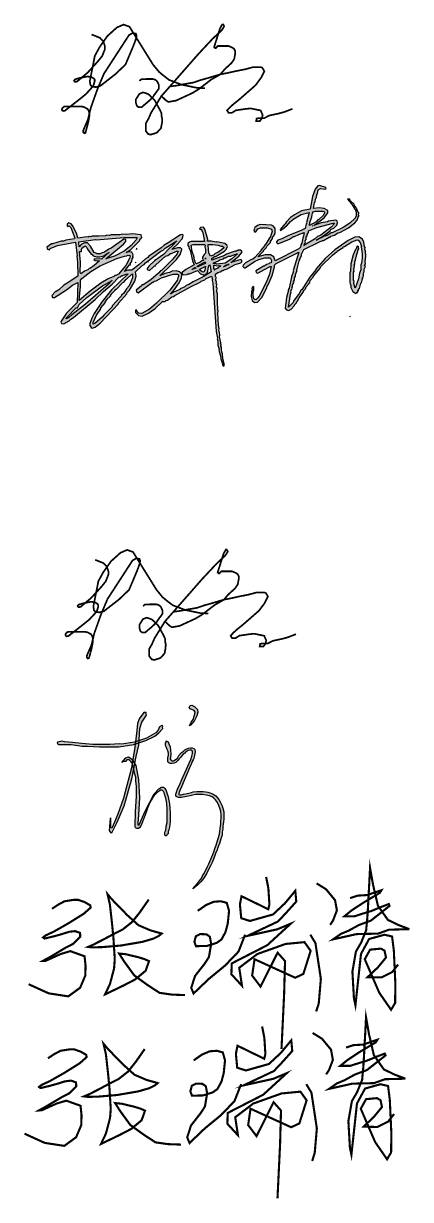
# Model space of a CAD drawing. Extents: x -4747 to 1060961, y -766984 to 396631.
# Drawn here: x 759609 to 760523, y -392240 to -389462 of the extents above; entities that cross this region are included whole.
import ezdxf

# ---------------------------------------------------------------- set-up
doc = ezdxf.new("R2010")
doc.units = 0
doc.header["$LTSCALE"] = 1000
doc.header["$MEASUREMENT"] = 0
doc.linetypes.add('CONTINOUS', pattern=[0])
doc.layers.get('0').update_dxf_attribs({"linetype": 'CONTINUOUS'})

# ---------------------------------------------------------------- blocks, each defined once
blk = doc.blocks.new('罗绎涛')
at = {"linetype": 'CONTINUOUS'}
h = blk.add_hatch(color=0, dxfattribs=at)
h.paths.add_polyline_path([(601, 1412), (568, 1389), (557, 1383), (541, 1369), (533, 1363), (531, 1363), (519, 1351), (522, 1344), (528, 1344), (566, 1368), (585, 1383), (601, 1392), (599, 1329), (566, 1295), (549, 1270), (548, 1267), (550, 1262), (557, 1261), (574, 1271), (579, 1276), (588, 1281), (656, 1338), (682, 1363), (709, 1386), (731, 1408), (735, 1409), (740, 1414), (741, 1413), (753, 1418), (760, 1419), (707, 1368), (678, 1332), (653, 1294), (645, 1279), (639, 1262), (639, 1256), (643, 1250), (647, 1248), (656, 1251), (672, 1264), (729, 1324), (729, 1326), (756, 1356), (757, 1360), (764, 1367), (781, 1396), (785, 1412), (783, 1425), (804, 1445), (810, 1448), (815, 1454), (863, 1490), (870, 1493), (877, 1500), (913, 1523), (900, 1508), (887, 1497), (871, 1480), (843, 1460), (826, 1444), (820, 1436), (820, 1433), (827, 1429), (878, 1474), (885, 1477), (893, 1483), (896, 1483), (912, 1490), (918, 1490), (914, 1482), (899, 1463), (865, 1429), (862, 1428), (856, 1421), (831, 1400), (807, 1384), (803, 1384), (802, 1381), (785, 1367), (787, 1361), (791, 1359), (837, 1393), (840, 1393), (843, 1396), (848, 1397), (865, 1406), (902, 1418), (915, 1418), (919, 1416), (919, 1411), (916, 1406), (914, 1398), (891, 1367), (849, 1326), (827, 1308), (803, 1294), (793, 1295), (785, 1305), (783, 1304), (783, 1297), (792, 1288), (804, 1286), (824, 1295), (845, 1310), (868, 1332), (877, 1332), (880, 1335), (884, 1336), (898, 1346), (903, 1347), (907, 1351), (956, 1378), (987, 1393), (990, 1396), (1002, 1400), (1006, 1404), (1023, 1412), (1026, 1400), (1025, 1398), (1027, 1390), (1037, 1237), (1041, 1216), (1040, 1214), (1042, 1208), (1043, 1194), (1047, 1182), (1046, 1178), (1052, 1157), (1052, 1151), (1057, 1136), (1057, 1131), (1060, 1128), (1062, 1129), (1062, 1135), (1058, 1151), (1057, 1167), (1054, 1176), (1054, 1188), (1052, 1191), (1053, 1196), (1051, 1198), (1052, 1202), (1048, 1220), (1049, 1225), (1048, 1235), (1046, 1239), (1047, 1246), (1045, 1257), (1043, 1295), (1044, 1302), (1042, 1306), (1043, 1310), (1041, 1326), (1041, 1356), (1039, 1362), (1040, 1375), (1038, 1376), (1039, 1386), (1037, 1388), (1038, 1393), (1036, 1399), (1037, 1407), (1035, 1412), (1035, 1418), (1043, 1423), (1050, 1425), (1058, 1430), (1060, 1429), (1062, 1432), (1072, 1435), (1097, 1448), (1115, 1454), (1118, 1457), (1118, 1461), (1115, 1464), (1083, 1455), (1109, 1474), (1118, 1486), (1118, 1490), (1114, 1493), (1107, 1493), (1102, 1490), (1097, 1490), (1070, 1481), (1063, 1477), (1024, 1462), (1024, 1467), (1032, 1473), (1036, 1473), (1037, 1475), (1063, 1490), (1069, 1496), (1073, 1505), (1071, 1509), (1065, 1514), (1039, 1520), (1037, 1519), (1022, 1522), (1010, 1522), (1011, 1527), (1002, 1560), (997, 1566), (988, 1565), (985, 1561), (987, 1559), (991, 1560), (991, 1556), (995, 1549), (1000, 1521), (959, 1521), (953, 1519), (948, 1514), (948, 1508), (952, 1502), (951, 1501), (955, 1493), (963, 1460), (968, 1447), (942, 1433), (930, 1423), (930, 1419), (933, 1416), (946, 1417), (948, 1419), (953, 1419), (978, 1429), (988, 1419), (996, 1416), (1003, 1416), (1010, 1423), (1014, 1445), (1017, 1447), (1022, 1425), (996, 1409), (965, 1394), (951, 1385), (943, 1382), (938, 1378), (924, 1372), (923, 1370), (909, 1363), (904, 1362), (893, 1355), (906, 1370), (921, 1391), (928, 1406), (929, 1416), (927, 1421), (922, 1425), (911, 1428), (899, 1427), (890, 1423), (875, 1420), (860, 1413), (898, 1449), (912, 1464), (924, 1480), (929, 1495), (929, 1497), (925, 1501), (915, 1501), (898, 1495), (919, 1515), (920, 1518), (931, 1530), (933, 1541), (931, 1543), (925, 1542), (886, 1516), (873, 1509), (864, 1501), (824, 1473), (822, 1470), (815, 1466), (794, 1447), (771, 1430), (759, 1430), (747, 1426), (751, 1429), (764, 1447), (767, 1447), (766, 1450), (769, 1456), (772, 1458), (773, 1466), (777, 1471), (775, 1472), (776, 1479), (771, 1487), (759, 1488), (754, 1486), (767, 1494), (796, 1523), (798, 1529), (799, 1528), (803, 1533), (801, 1542), (774, 1545), (754, 1543), (742, 1544), (734, 1542), (706, 1542), (700, 1540), (693, 1541), (688, 1539), (668, 1537), (647, 1537), (642, 1535), (637, 1536), (634, 1534), (630, 1535), (601, 1531), (597, 1547), (585, 1571), (580, 1576), (575, 1578), (573, 1579), (568, 1575), (568, 1570), (570, 1568), (574, 1570), (579, 1565), (592, 1531), (591, 1529), (564, 1525), (556, 1522), (549, 1522), (522, 1513), (518, 1513), (504, 1503), (506, 1497), (512, 1494), (514, 1499), (537, 1508), (594, 1519), (599, 1476), (598, 1474), (600, 1456)])
h.paths.add_polyline_path([(610, 1399), (614, 1404), (642, 1426), (672, 1444), (724, 1467), (748, 1475), (756, 1476), (758, 1478), (761, 1477), (764, 1478), (766, 1476), (764, 1467), (753, 1445), (729, 1418), (721, 1414), (718, 1414), (715, 1411), (697, 1403), (674, 1389), (640, 1364), (606, 1335), (610, 1379)], flags=16)
h.paths.add_polyline_path([(611, 1419), (609, 1423), (610, 1456), (607, 1489), (613, 1489), (613, 1496), (615, 1501), (623, 1506), (626, 1506), (630, 1502), (632, 1497), (643, 1481), (645, 1481), (650, 1476), (660, 1472), (671, 1472), (683, 1476), (700, 1487), (676, 1465), (654, 1466), (652, 1464), (656, 1461), (670, 1460), (653, 1445), (641, 1437), (637, 1436), (633, 1432), (622, 1427)], flags=16)
h.paths.add_polyline_path([(679, 1381), (709, 1398), (710, 1399), (697, 1385), (626, 1323), (582, 1290), (573, 1281), (565, 1277), (565, 1279), (596, 1312), (600, 1312), (606, 1322), (630, 1344)], flags=16)
h.paths.add_polyline_path([(653, 1486), (659, 1484), (660, 1482), (673, 1482), (675, 1484), (685, 1487), (699, 1497), (706, 1500), (746, 1528), (753, 1527), (753, 1521), (745, 1512), (690, 1466), (717, 1475), (747, 1490), (769, 1508), (785, 1526), (788, 1532), (787, 1533), (747, 1533), (659, 1526), (657, 1527), (604, 1520), (604, 1516), (606, 1504), (612, 1511), (622, 1517), (632, 1516), (641, 1506)], flags=17)
h.paths.add_polyline_path([(691, 1337), (695, 1340), (695, 1342), (700, 1344), (702, 1349), (705, 1351), (704, 1353), (707, 1354), (707, 1356), (719, 1367), (721, 1371), (723, 1371), (741, 1389), (742, 1392), (746, 1393), (752, 1399), (753, 1402), (755, 1402), (772, 1418), (774, 1419), (774, 1406), (763, 1381), (755, 1372), (746, 1358), (739, 1352), (738, 1349), (710, 1318), (709, 1315), (683, 1289), (678, 1282), (655, 1262), (650, 1260), (650, 1266), (660, 1289), (674, 1309), (674, 1312), (687, 1328), (687, 1330), (692, 1336)], flags=16)
h.paths.add_polyline_path([(961, 1433), (970, 1439), (972, 1439), (973, 1437)], flags=16)
h.paths.add_polyline_path([(961, 1492), (960, 1505), (958, 1509), (966, 1511), (988, 1511), (1001, 1511), (1003, 1509), (1002, 1504), (1004, 1495), (1004, 1484), (999, 1480), (994, 1471), (994, 1467), (997, 1461), (992, 1460), (987, 1456), (975, 1450), (972, 1454), (968, 1466), (968, 1471)], flags=16)
h.paths.add_polyline_path([(977, 1443), (1001, 1456), (1003, 1456), (1005, 1454), (1003, 1451), (980, 1441), (978, 1441)], flags=16)
h.paths.add_polyline_path([(985, 1432), (986, 1434), (1004.1, 1442.5), (1002, 1431), (998, 1424), (993, 1425)], flags=16)
h.paths.add_polyline_path([(1003, 1467), (1004, 1469), (1004, 1465)], flags=16)
h.paths.add_polyline_path([(1014, 1484), (1012, 1509), (1012, 1511), (1014, 1511), (1027, 1511), (1044, 1509), (1052, 1506), (1057, 1506), (1062, 1502), (1054, 1494), (1042, 1486), (1034, 1483), (1029, 1478), (1019, 1474)], flags=16)
h.paths.add_polyline_path([(1028, 1451), (1029, 1454), (1043, 1459), (1049, 1463), (1060, 1466), (1062, 1469), (1067, 1469), (1076, 1474), (1084, 1475), (1095, 1480), (1099, 1480), (1101, 1482), (1104, 1482), (1087, 1466), (1066, 1452), (1039, 1449), (1035, 1451)], flags=16)
h.paths.add_polyline_path([(1030, 1436), (1030, 1446), (1032, 1446), (1039, 1444), (1049, 1445), (1052, 1443), (1050, 1443), (1043, 1437), (1035, 1434), (1033, 1432)], flags=16)
h.paths.add_polyline_path([(1060, 1441), (1069, 1447), (1073, 1448), (1075, 1448), (1069, 1444)], flags=16)
h.paths.add_polyline_path([(1211, 1453), (1205, 1452), (1203, 1450), (1196, 1448), (1195, 1446), (1192, 1446), (1189, 1443), (1186, 1443), (1167, 1432), (1162, 1428), (1163, 1423), (1169, 1421), (1187, 1432), (1207, 1442), (1211, 1442), (1205, 1418), (1197, 1397), (1175, 1352), (1169, 1343), (1162, 1337), (1156, 1340), (1154, 1351), (1154, 1361), (1156, 1368), (1156, 1378), (1154, 1379), (1150, 1374), (1151, 1368), (1149, 1363), (1148, 1348), (1151, 1335), (1158, 1329), (1167, 1330), (1181, 1344), (1197, 1375), (1198, 1380), (1201, 1384), (1214, 1414), (1221, 1441), (1221, 1446), (1226, 1451), (1298, 1487), (1280, 1429), (1281, 1427), (1275, 1409), (1267, 1374), (1264, 1369), (1265, 1367), (1259, 1344), (1255, 1311), (1259, 1306), (1264, 1303), (1273, 1307), (1284, 1319), (1284, 1321), (1290, 1328), (1290, 1330), (1293, 1332), (1299, 1343), (1314, 1364), (1313, 1365), (1319, 1372), (1321, 1378), (1329, 1387), (1328, 1388), (1332, 1392), (1334, 1398), (1343, 1408), (1344, 1412), (1364, 1436), (1368, 1443), (1404, 1478), (1415, 1487), (1417, 1487), (1419, 1490), (1438, 1502), (1438, 1504), (1442, 1505), (1465, 1520), (1482, 1526), (1485, 1525), (1491, 1518), (1495, 1505), (1494, 1504), (1497, 1482), (1497, 1469), (1495, 1452), (1493, 1447), (1493, 1431), (1489, 1421), (1486, 1403), (1475, 1374), (1471, 1388), (1472, 1396), (1470, 1398), (1470, 1424), (1472, 1427), (1471, 1433), (1473, 1444), (1472, 1446), (1474, 1449), (1474, 1459), (1476, 1461), (1477, 1470), (1480, 1475), (1480, 1479), (1482, 1480), (1481, 1483), (1483, 1485), (1484, 1492), (1487, 1498), (1486, 1504), (1483, 1507), (1479, 1503), (1479, 1499), (1476, 1496), (1469, 1479), (1462, 1450), (1461, 1427), (1459, 1422), (1459, 1391), (1461, 1388), (1460, 1387), (1462, 1382), (1462, 1376), (1468, 1363), (1477, 1357), (1479, 1359), (1481, 1358), (1485, 1364), (1484, 1366), (1489, 1373), (1493, 1389), (1495, 1391), (1497, 1399), (1496, 1400), (1498, 1401), (1498, 1407), (1499, 1405), (1501, 1409), (1500, 1411), (1502, 1413), (1502, 1421), (1504, 1425), (1504, 1434), (1508, 1442), (1505, 1444), (1508, 1451), (1507, 1457), (1509, 1474), (1508, 1490), (1506, 1495), (1507, 1502), (1505, 1505), (1503, 1519), (1498, 1528), (1487, 1535), (1474, 1534), (1453, 1524), (1411, 1494), (1381, 1467), (1351, 1434), (1351, 1432), (1332, 1408), (1307, 1369), (1305, 1368), (1299, 1357), (1281, 1333), (1280, 1329), (1265, 1314), (1271, 1355), (1274, 1362), (1273, 1364), (1277, 1374), (1276, 1376), (1278, 1378), (1278, 1384), (1282, 1391), (1281, 1394), (1284, 1399), (1284, 1406), (1287, 1412), (1287, 1417), (1291, 1427), (1291, 1432), (1293, 1435), (1299, 1460), (1301, 1462), (1300, 1463), (1306, 1477), (1306, 1481), (1314, 1496), (1361, 1519), (1372, 1524), (1375, 1524), (1393, 1534), (1396, 1534), (1399, 1537), (1410, 1541), (1421, 1548), (1427, 1549), (1454, 1564), (1474, 1579), (1482, 1588), (1486, 1600), (1488, 1602), (1486, 1604), (1487, 1611), (1484, 1615), (1480, 1626), (1473, 1634), (1472, 1638), (1461, 1649), (1459, 1653), (1456, 1655), (1451, 1654), (1464, 1639), (1472, 1627), (1472, 1624), (1475, 1622), (1478, 1613), (1478, 1602), (1475, 1594), (1458, 1578), (1437, 1565), (1403, 1548), (1400, 1548), (1387, 1540), (1384, 1540), (1380, 1537), (1375, 1536), (1369, 1532), (1366, 1532), (1352, 1525), (1375, 1539), (1396, 1554), (1399, 1558), (1408, 1563), (1417, 1572), (1420, 1579), (1419, 1586), (1414, 1588), (1391, 1585), (1388, 1583), (1368, 1579), (1345, 1571), (1378, 1595), (1389, 1611), (1389, 1618), (1378, 1625), (1362, 1627), (1344, 1625), (1347, 1643), (1349, 1646), (1350, 1654), (1353, 1660), (1354, 1668), (1357, 1673), (1359, 1683), (1366, 1688), (1380, 1686), (1384, 1687), (1383, 1691), (1366, 1696), (1364, 1697), (1358, 1696), (1349, 1686), (1341, 1662), (1333, 1623), (1306, 1617), (1284, 1605), (1272, 1596), (1258, 1582), (1255, 1576), (1250, 1572), (1239, 1558), (1240, 1555), (1256, 1567), (1256, 1569), (1259, 1569), (1272, 1584), (1282, 1592), (1305, 1606), (1330, 1612), (1322, 1580), (1323, 1578), (1321, 1576), (1318, 1562), (1305, 1555), (1265, 1540), (1244, 1529), (1232, 1525), (1227, 1520), (1227, 1518), (1231, 1514), (1235, 1514), (1268, 1528), (1281, 1536), (1284, 1536), (1298, 1543), (1315, 1549), (1313, 1538), (1311, 1536), (1307, 1515), (1304, 1510), (1303, 1503), (1298, 1498), (1223, 1460), (1219, 1472), (1208, 1479), (1192, 1479), (1169, 1472), (1186, 1490), (1186, 1492), (1195, 1501), (1198, 1507), (1208, 1518), (1208, 1521), (1215, 1530), (1215, 1533), (1221, 1542), (1223, 1548), (1223, 1562), (1218, 1569), (1212, 1572), (1176, 1574), (1167, 1571), (1159, 1565), (1157, 1561), (1158, 1557), (1156, 1555), (1158, 1551), (1162, 1551), (1169, 1561), (1177, 1564), (1198, 1564), (1212, 1560), (1214, 1552), (1207, 1533), (1205, 1532), (1194, 1512), (1191, 1510), (1191, 1508), (1178, 1493), (1178, 1491), (1159, 1470), (1153, 1465), (1147, 1463), (1130, 1453), (1122, 1446), (1121, 1442), (1125, 1438), (1129, 1438), (1158, 1458), (1172, 1464), (1191, 1469), (1207, 1469), (1212, 1461)])
h.paths.add_polyline_path([(1314, 1508), (1316, 1509.2), (1316, 1513), (1319, 1520), (1318, 1523), (1321, 1527), (1321, 1534), (1325, 1541), (1324, 1543), (1326, 1546), (1328, 1549), (1328, 1554), (1355, 1565), (1406, 1578), (1409, 1578), (1409, 1576), (1400, 1566), (1367, 1541), (1357, 1536), (1347, 1528), (1316, 1509.2), (1316, 1509)], flags=16)
h.paths.add_polyline_path([(1331, 1571), (1352, 1583), (1358, 1589), (1360, 1589), (1375, 1604), (1379, 1611), (1379, 1614), (1373, 1616), (1361, 1616), (1349, 1616), (1341, 1613), (1343, 1612), (1341, 1611), (1339, 1598), (1332, 1580)], flags=17)
at = {"linetype": 'CONTINUOUS', "elevation": 15943667}
for points in [[(1366, 1696), (1364, 1697), (1358, 1696), (1349, 1686), (1341, 1662), (1333, 1623), (1306, 1617), (1284, 1605), (1272, 1596), (1258, 1582), (1255, 1576), (1250, 1572), (1239, 1558), (1240, 1555), (1256, 1567), (1256, 1569), (1259, 1569), (1272, 1584), (1282, 1592), (1305, 1606), (1330, 1612), (1322, 1580), (1323, 1578), (1321, 1576), (1318, 1562), (1305, 1555), (1265, 1540), (1244, 1529), (1232, 1525), (1227, 1520), (1227, 1518), (1231, 1514), (1235, 1514), (1268, 1528), (1281, 1536), (1284, 1536), (1298, 1543), (1315, 1549), (1313, 1538), (1311, 1536), (1307, 1515), (1304, 1510), (1303, 1503), (1298, 1498), (1223, 1460), (1219, 1472), (1208, 1479), (1192, 1479), (1169, 1472), (1186, 1490), (1186, 1492), (1195, 1501), (1198, 1507), (1208, 1518), (1208, 1521), (1215, 1530), (1215, 1533), (1221, 1542), (1223, 1548), (1223, 1562), (1218, 1569), (1212, 1572), (1176, 1574), (1167, 1571), (1159, 1565), (1157, 1561), (1158, 1557), (1156, 1555), (1158, 1551), (1162, 1551), (1169, 1561), (1177, 1564), (1198, 1564), (1212, 1560), (1214, 1552), (1207, 1533), (1205, 1532), (1194, 1512), (1191, 1510), (1191, 1508), (1178, 1493), (1178, 1491), (1159, 1470), (1153, 1465), (1147, 1463), (1130, 1453), (1122, 1446), (1121, 1442), (1125, 1438), (1129, 1438), (1158, 1458), (1172, 1464), (1191, 1469), (1207, 1469), (1212, 1461), (1211, 1453), (1205, 1452), (1203, 1450), (1196, 1448), (1195, 1446), (1192, 1446), (1189, 1443), (1186, 1443), (1167, 1432), (1162, 1428), (1163, 1423), (1169, 1421), (1187, 1432), (1207, 1442), (1211, 1442), (1205, 1418), (1197, 1397), (1175, 1352), (1169, 1343), (1162, 1337), (1156, 1340), (1154, 1351), (1154, 1361), (1156, 1368), (1156, 1378), (1154, 1379), (1150, 1374), (1151, 1368), (1149, 1363), (1148, 1348), (1151, 1335), (1158, 1329), (1167, 1330), (1181, 1344), (1197, 1375), (1198, 1380), (1201, 1384), (1214, 1414), (1221, 1441), (1221, 1446), (1226, 1451), (1298, 1487), (1280, 1429), (1281, 1427), (1275, 1409), (1267, 1374), (1264, 1369), (1265, 1367), (1259, 1344), (1255, 1311), (1259, 1306), (1264, 1303), (1273, 1307), (1284, 1319), (1284, 1321), (1290, 1328), (1290, 1330), (1293, 1332), (1299, 1343), (1314, 1364), (1313, 1365), (1319, 1372), (1321, 1378), (1329, 1387), (1328, 1388), (1332, 1392), (1334, 1398), (1343, 1408), (1344, 1412), (1364, 1436), (1368, 1443), (1404, 1478), (1415, 1487), (1417, 1487), (1419, 1490), (1438, 1502), (1438, 1504), (1442, 1505), (1465, 1520), (1482, 1526), (1485, 1525), (1491, 1518), (1495, 1505), (1494, 1504), (1497, 1482), (1497, 1469), (1495, 1452), (1493, 1447), (1493, 1431), (1489, 1421), (1486, 1403), (1475, 1374), (1471, 1388), (1472, 1396), (1470, 1398), (1470, 1424), (1472, 1427), (1471, 1433), (1473, 1444), (1472, 1446), (1474, 1449), (1474, 1459), (1476, 1461), (1477, 1470), (1480, 1475), (1480, 1479), (1482, 1480), (1481, 1483), (1483, 1485), (1484, 1492), (1487, 1498), (1486, 1504), (1483, 1507), (1479, 1503), (1479, 1499), (1476, 1496), (1469, 1479), (1462, 1450), (1461, 1427), (1459, 1422), (1459, 1391), (1461, 1388), (1460, 1387), (1462, 1382), (1462, 1376), (1468, 1363), (1477, 1357), (1479, 1359), (1481, 1358), (1485, 1364), (1484, 1366), (1489, 1373), (1493, 1389), (1495, 1391), (1497, 1399), (1496, 1400), (1498, 1401), (1498, 1407), (1499, 1405), (1501, 1409), (1500, 1411), (1502, 1413), (1502, 1421), (1504, 1425), (1504, 1434), (1508, 1442), (1505, 1444), (1508, 1451), (1507, 1457), (1509, 1474), (1508, 1490), (1506, 1495), (1507, 1502), (1505, 1505), (1503, 1519), (1498, 1528), (1487, 1535), (1474, 1534), (1453, 1524), (1411, 1494), (1381, 1467), (1351, 1434), (1351, 1432), (1332, 1408), (1307, 1369), (1305, 1368), (1299, 1357), (1281, 1333), (1280, 1329), (1265, 1314), (1271, 1355), (1274, 1362), (1273, 1364), (1277, 1374), (1276, 1376), (1278, 1378), (1278, 1384), (1282, 1391), (1281, 1394), (1284, 1399), (1284, 1406), (1287, 1412), (1287, 1417), (1291, 1427), (1291, 1432), (1293, 1435), (1299, 1460), (1301, 1462), (1300, 1463), (1306, 1477), (1306, 1481), (1314, 1496), (1361, 1519), (1372, 1524), (1375, 1524), (1393, 1534), (1396, 1534), (1399, 1537), (1410, 1541), (1421, 1548), (1427, 1549), (1454, 1564), (1474, 1579), (1482, 1588), (1486, 1600), (1488, 1602), (1486, 1604), (1487, 1611), (1484, 1615), (1480, 1626), (1473, 1634), (1472, 1638), (1461, 1649), (1459, 1653), (1456, 1655), (1451, 1654), (1464, 1639), (1472, 1627), (1472, 1624), (1475, 1622), (1478, 1613), (1478, 1602), (1475, 1594), (1458, 1578), (1437, 1565), (1403, 1548), (1400, 1548), (1387, 1540), (1384, 1540), (1380, 1537), (1375, 1536), (1369, 1532), (1366, 1532), (1352, 1525), (1375, 1539), (1396, 1554), (1399, 1558), (1408, 1563), (1417, 1572), (1420, 1579), (1419, 1586), (1414, 1588), (1391, 1585), (1388, 1583), (1368, 1579), (1345, 1571), (1378, 1595), (1389, 1611), (1389, 1618), (1378, 1625), (1362, 1627), (1344, 1625), (1347, 1643), (1349, 1646), (1350, 1654), (1353, 1660), (1354, 1668), (1357, 1673), (1359, 1683), (1366, 1688), (1380, 1686), (1384, 1687), (1383, 1691), (1366, 1696)], [(1349, 1616), (1361, 1616), (1373, 1616), (1379, 1614), (1379, 1611), (1375, 1604), (1360, 1589), (1358, 1589), (1352, 1583), (1331, 1571), (1332, 1580), (1339, 1598), (1341, 1611), (1343, 1612), (1341, 1613), (1349, 1616)], [(575, 1578), (573, 1579), (568, 1575), (568, 1570), (570, 1568), (574, 1570), (579, 1565), (592, 1531), (591, 1529), (564, 1525), (556, 1522), (549, 1522), (522, 1513), (518, 1513), (504, 1503), (506, 1497), (512, 1494), (514, 1499), (537, 1508), (594, 1519), (599, 1476), (598, 1474), (600, 1456), (601, 1412), (568, 1389), (557, 1383), (541, 1369), (533, 1363), (531, 1363), (519, 1351), (522, 1344), (528, 1344), (566, 1368), (585, 1383), (601, 1392), (599, 1329), (566, 1295), (549, 1270), (548, 1267), (550, 1262), (557, 1261), (574, 1271), (579, 1276), (588, 1281), (656, 1338), (682, 1363), (709, 1386), (731, 1408), (735, 1409), (740, 1414), (741, 1413), (753, 1418), (760, 1419), (707, 1368), (678, 1332), (653, 1294), (645, 1279), (639, 1262), (639, 1256), (643, 1250), (647, 1248), (656, 1251), (672, 1264), (729, 1324), (729, 1326), (756, 1356), (757, 1360), (764, 1367), (781, 1396), (785, 1412), (783, 1425), (804, 1445), (810, 1448), (815, 1454), (863, 1490), (870, 1493), (877, 1500), (913, 1523), (900, 1508), (887, 1497), (871, 1480), (843, 1460), (826, 1444), (820, 1436), (820, 1433), (827, 1429), (878, 1474), (885, 1477), (893, 1483), (896, 1483), (912, 1490), (918, 1490), (914, 1482), (899, 1463), (865, 1429), (862, 1428), (856, 1421), (831, 1400), (807, 1384), (803, 1384), (802, 1381), (785, 1367), (787, 1361), (791, 1359), (837, 1393), (840, 1393), (843, 1396), (848, 1397), (865, 1406), (902, 1418), (915, 1418), (919, 1416), (919, 1411), (916, 1406), (914, 1398), (891, 1367), (849, 1326), (827, 1308), (803, 1294), (793, 1295), (785, 1305), (783, 1304), (783, 1297), (792, 1288), (804, 1286), (824, 1295), (845, 1310), (868, 1332), (877, 1332), (880, 1335), (884, 1336), (898, 1346), (903, 1347), (907, 1351), (956, 1378), (987, 1393), (990, 1396), (1002, 1400), (1006, 1404), (1023, 1412), (1026, 1400), (1025, 1398), (1027, 1390), (1037, 1237), (1041, 1216), (1040, 1214), (1042, 1208), (1043, 1194), (1047, 1182), (1046, 1178), (1052, 1157), (1052, 1151), (1057, 1136), (1057, 1131), (1060, 1128), (1062, 1129), (1062, 1135), (1058, 1151), (1057, 1167), (1054, 1176), (1054, 1188), (1052, 1191), (1053, 1196), (1051, 1198), (1052, 1202), (1048, 1220), (1049, 1225), (1048, 1235), (1046, 1239), (1047, 1246), (1045, 1257), (1043, 1295), (1044, 1302), (1042, 1306), (1043, 1310), (1041, 1326), (1041, 1356), (1039, 1362), (1040, 1375), (1038, 1376), (1039, 1386), (1037, 1388), (1038, 1393), (1036, 1399), (1037, 1407), (1035, 1412), (1035, 1418), (1043, 1423), (1050, 1425), (1058, 1430), (1060, 1429), (1062, 1432), (1072, 1435), (1097, 1448), (1115, 1454), (1118, 1457), (1118, 1461), (1115, 1464), (1083, 1455), (1109, 1474), (1118, 1486), (1118, 1490), (1114, 1493), (1107, 1493), (1102, 1490), (1097, 1490), (1070, 1481), (1063, 1477), (1024, 1462), (1024, 1467), (1032, 1473), (1036, 1473), (1037, 1475), (1063, 1490), (1069, 1496), (1073, 1505), (1071, 1509), (1065, 1514), (1039, 1520), (1037, 1519), (1022, 1522), (1010, 1522), (1011, 1527), (1002, 1560), (997, 1566), (988, 1565), (985, 1561), (987, 1559), (991, 1560), (991, 1556), (995, 1549), (1000, 1521), (959, 1521), (953, 1519), (948, 1514), (948, 1508), (952, 1502), (951, 1501), (955, 1493), (963, 1460), (968, 1447), (942, 1433), (930, 1423), (930, 1419), (933, 1416), (946, 1417), (948, 1419), (953, 1419), (978, 1429), (988, 1419), (996, 1416), (1003, 1416), (1010, 1423), (1014, 1445), (1017, 1447), (1022, 1425), (996, 1409), (965, 1394), (951, 1385), (943, 1382), (938, 1378), (924, 1372), (923, 1370), (909, 1363), (904, 1362), (893, 1355), (906, 1370), (921, 1391), (928, 1406), (929, 1416), (927, 1421), (922, 1425), (911, 1428), (899, 1427), (890, 1423), (875, 1420), (860, 1413), (898, 1449), (912, 1464), (924, 1480), (929, 1495), (929, 1497), (925, 1501), (915, 1501), (898, 1495), (919, 1515), (920, 1518), (931, 1530), (933, 1541), (931, 1543), (925, 1542), (886, 1516), (873, 1509), (864, 1501), (824, 1473), (822, 1470), (815, 1466), (794, 1447), (771, 1430), (759, 1430), (747, 1426), (751, 1429), (764, 1447), (767, 1447), (766, 1450), (769, 1456), (772, 1458), (773, 1466), (777, 1471), (775, 1472), (776, 1479), (771, 1487), (759, 1488), (754, 1486), (767, 1494), (796, 1523), (798, 1529), (799, 1528), (803, 1533), (801, 1542), (774, 1545), (754, 1543), (742, 1544), (734, 1542), (706, 1542), (700, 1540), (693, 1541), (688, 1539), (668, 1537), (647, 1537), (642, 1535), (637, 1536), (634, 1534), (630, 1535), (601, 1531), (597, 1547), (585, 1571), (580, 1576), (575, 1578)], [(1406, 1578), (1409, 1578), (1409, 1576), (1400, 1566), (1367, 1541), (1357, 1536), (1347, 1528), (1314, 1508), (1316, 1509), (1316, 1513), (1319, 1520), (1318, 1523), (1321, 1527), (1321, 1534), (1325, 1541), (1324, 1543), (1326, 1546), (1325, 1547), (1326, 1546), (1328, 1549), (1328, 1554), (1355, 1565), (1406, 1578)], [(1341, 1570), (1342, 1570), (1341, 1570)], [(747, 1533), (787, 1533), (788, 1532), (785, 1526), (769, 1508), (747, 1490), (717, 1475), (690, 1466), (745, 1512), (753, 1521), (753, 1527), (746, 1528), (706, 1500), (699, 1497), (685, 1487), (675, 1484), (673, 1482), (660, 1482), (659, 1484), (653, 1486), (641, 1506), (632, 1516), (622, 1517), (612, 1511), (606, 1504), (604, 1516), (604, 1520), (657, 1527), (659, 1526), (747, 1533)], [(623, 1506), (626, 1506), (630, 1502), (632, 1497), (643, 1481), (645, 1481), (650, 1476), (660, 1472), (671, 1472), (683, 1476), (700, 1487), (676, 1465), (654, 1466), (652, 1464), (656, 1461), (670, 1460), (653, 1445), (641, 1437), (637, 1436), (633, 1432), (622, 1427), (611, 1419), (609, 1423), (610, 1456), (607, 1489), (613, 1489), (613, 1496), (615, 1501), (623, 1506)], [(787, 1499), (786, 1500), (786, 1496), (787, 1499)], [(966, 1511), (988, 1511), (1001, 1511), (1003, 1509), (1002, 1504), (1004, 1495), (1004, 1484), (999, 1480), (994, 1471), (994, 1467), (997, 1461), (992, 1460), (987, 1456), (975, 1450), (972, 1454), (968, 1466), (968, 1471), (961, 1492), (960, 1505), (958, 1509), (966, 1511)], [(1014, 1511), (1027, 1511), (1044, 1509), (1052, 1506), (1057, 1506), (1062, 1502), (1054, 1494), (1042, 1486), (1034, 1483), (1029, 1478), (1019, 1474), (1014, 1484), (1012, 1509), (1012, 1511), (1014, 1511)], [(1101, 1482), (1104, 1482), (1087, 1466), (1066, 1452), (1039, 1449), (1035, 1451), (1028, 1451), (1029, 1454), (1043, 1459), (1049, 1463), (1060, 1466), (1062, 1469), (1067, 1469), (1076, 1474), (1084, 1475), (1095, 1480), (1099, 1480), (1101, 1482)], [(758, 1478), (761, 1477), (764, 1478), (766, 1476), (764, 1467), (753, 1445), (729, 1418), (721, 1414), (718, 1414), (715, 1411), (697, 1403), (674, 1389), (640, 1364), (606, 1335), (610, 1379), (610, 1399), (614, 1404), (642, 1426), (672, 1444), (724, 1467), (748, 1475), (756, 1476), (758, 1478)], [(784, 1455), (783, 1456), (783, 1454), (784, 1455)], [(823, 1458), (822, 1459), (822, 1456), (823, 1458)], [(1001, 1456), (1003, 1456), (1005, 1454), (1003, 1451), (980, 1441), (978, 1441), (977, 1443), (1001, 1456)], [(1003, 1467), (1004, 1469), (1004, 1465), (1003, 1467)], [(1030, 1446), (1032, 1446), (1039, 1444), (1049, 1445), (1052, 1443), (1050, 1443), (1043, 1437), (1035, 1434), (1032, 1431), (1033, 1432), (1030, 1436), (1030, 1446)], [(1073, 1448), (1078, 1448), (1075, 1448), (1069, 1444), (1060, 1441), (1069, 1447), (1073, 1448)], [(772, 1418), (774, 1419), (774, 1406), (763, 1381), (755, 1372), (746, 1358), (739, 1352), (738, 1349), (710, 1318), (709, 1315), (683, 1289), (678, 1282), (655, 1262), (650, 1260), (650, 1266), (660, 1289), (674, 1309), (674, 1312), (687, 1328), (687, 1330), (692, 1336), (691, 1337), (695, 1340), (695, 1342), (700, 1344), (702, 1349), (705, 1351), (704, 1353), (707, 1354), (707, 1356), (719, 1367), (721, 1371), (723, 1371), (741, 1389), (742, 1392), (746, 1393), (752, 1399), (753, 1402), (755, 1402), (772, 1418)], [(845, 1443), (844, 1444), (844, 1442), (845, 1443)], [(970, 1439), (972, 1439), (973, 1437), (961, 1433), (970, 1439)], [(1003, 1442), (1004, 1442), (1002, 1431), (998, 1424), (993, 1425), (985, 1432), (986, 1434), (1003, 1442)], [(709, 1398), (710, 1399), (697, 1385), (626, 1323), (582, 1290), (573, 1281), (565, 1277), (565, 1279), (596, 1312), (600, 1312), (606, 1322), (630, 1344), (679, 1381), (709, 1398)], [(1486, 1366), (1485, 1367), (1485, 1365), (1486, 1366)], [(1460, 1285), (1459, 1286), (1459, 1284), (1460, 1285)]]:
    blk.add_lwpolyline(points, dxfattribs=at)
blk = doc.blocks.new('A$C468503B5')
at = {"const_width": 8.16}
for points in [[(463.2, -177), (483.3, -185), (502.6, -192.8), (518.1, -209.1), (525.9, -232.7), (525.9, -246.5), (512.7, -279.5), (492.3, -304.6), (471.8, -327), (444.4, -357.1), (394, -399.5), (383.9, -400.5), (380, -395), (385.2, -388.8), (404.7, -382.9), (442.4, -375.5), (455.4, -376.7), (465.6, -379.7), (474.3, -385.6), (477.5, -389.7), (477.5, -399), (472.3, -416.1), (460.5, -432.2), (435.7, -459), (424, -468.5), (408.5, -481.1), (393.6, -492.7), (375.6, -506.8), (351.2, -525.8), (336.5, -537.3), (328.7, -538.4), (324.3, -536.1), (322.5, -531.3), (324.6, -524.9), (333.6, -517.1), (369, -517.1), (401.7, -517.1), (415.7, -517.1), (427.3, -519.7), (443.3, -528.3), (449.3, -536.9), (452.4, -548.9), (452.4, -562.6), (447.4, -590.9), (442, -611.4), (434, -641.2), (428.7, -643.6), (423.9, -639.1), (423.9, -629.5), (432.4, -610), (445.4, -580.1), (459.3, -523.2), (490.3, -436.1), (521.5, -362.2), (564.2, -296.3), (596, -247.4), (639.6, -180.3), (655.1, -171.2), (671.9, -172), (675.9, -181.6), (672.7, -198), (660.7, -230.4), (637.9, -284.4), (623.2, -319.1), (575.7, -364.3), (544, -388.9), (525.4, -403.3), (505.5, -419.2), (484.9, -425.3), (466.4, -424.2), (457.6, -416.1), (454.6, -397), (460.5, -367.7), (471.5, -312.7), (478.2, -278.2), (501.1, -236.1), (538.3, -183.8), (582.7, -143.8), (614.2, -130.2), (642.1, -140.2), (682.1, -204.6), (715.7, -258.5), (753.1, -318.6), (781.4, -353.3), (802.2, -370.5), (829.4, -391.5), (863.1, -404.3), (889.3, -414.2), (921.4, -420.8), (961.5, -429), (998.8, -430.3)], [(689.3, -396.2), (698.2, -388.4), (708.8, -387.8), (726.7, -387.2), (739, -387.2), (751.3, -387.2), (763, -390), (773.6, -399), (773.6, -399), (781.4, -416.3), (781.4, -431.9), (774.2, -442), (765.2, -454.3), (759.1, -462.1), (752.9, -472.7), (737.3, -487.8), (730, -494.5), (719.4, -503.4), (710.7, -510.7), (699.3, -520.7), (685.9, -520.7), (677.5, -514.6), (672.5, -500), (672.5, -483.3), (682, -468.2), (688.7, -457.6), (706, -450.3), (719.8, -454.5), (731, -458.8), (741.6, -467.9), (749.4, -476), (762.1, -489.1), (771, -505.7), (778.5, -519.5), (787.2, -535.6), (794, -550.5), (794, -562.9), (796.7, -576.4), (796, -593.3), (792.5, -611.5), (791, -619.6), (779.2, -632.5), (772.3, -640.2), (758.9, -645.1), (742, -650.1), (730.8, -647.3), (718.9, -632.5), (718.9, -619.2), (718.9, -597.5), (731.5, -575.7), (744.8, -545.6), (761, -519.7), (778.7, -491.1), (793.1, -467.9), (872.9, -377.2), (927.7, -314.8), (968, -268.9), (1033.8, -198.6), (1063.3, -170.7), (1076.3, -158.9), (1084.4, -147.7), (1089.8, -137.7), (1085.2, -129.2), (1080.5, -129.2), (1075.9, -137.7), (1070.1, -148.2), (1057.7, -187.5), (1042.1, -236.8), (1046.5, -240.8), (1050.8, -240.8), (1059.3, -231.5), (1078.6, -231.5), (1096, -231.5), (1110.7, -231.5), (1126.1, -238.1), (1136.2, -244.3), (1141.9, -254.7), (1141.9, -266.7), (1137.3, -293), (1124.5, -311.8), (1092.8, -340.4), (1072, -365.1), (1028.5, -389.9), (1002.8, -409.6), (968.4, -436.1), (939.5, -453.5), (902, -470.9), (862.4, -489.2), (825.8, -495.6), (814, -487.7), (793.1, -467.9), (833, -422.6), (867, -418), (894, -412.6), (945.5, -403.7), (978.5, -392.3), (1011.4, -383.2), (1072, -365.1), (1103.7, -359.2), (1141.3, -350.7), (1188.7, -341.4), (1226.2, -331.3), (1262.9, -331.3), (1270.2, -334.5), (1279.7, -350.3), (1263.9, -381.9), (1238.2, -416.5), (1190.7, -458.1), (1160.8, -484.2), (1135.3, -504.5), (1116.5, -521.3), (1103.4, -535.7), (1110.6, -547), (1110.6, -547), (1126.4, -547), (1145.2, -535.2), (1166, -532.2), (1195.2, -528), (1215.4, -526.3), (1244.1, -532.2), (1262.4, -536), (1271.8, -557.9), (1267.8, -573.7), (1258, -586.6), (1241.1, -586.6), (1243.3, -573.5), (1253.3, -572.7), (1278.6, -572.5), (1302.5, -559.9), (1347.3, -550.3), (1374.4, -542.9), (1384.7, -538.9), (1412.5, -528.3)]]:
    blk.add_lwpolyline(points, dxfattribs=at)
blk = doc.blocks.new('QM1')
at = {"linetype": 'CONTINOUS'}
for points in [[(532, 1004), (529, 1044), (486, 1083), (442, 1110), (415, 1103), (402, 1072), (416, 1053), (451, 1038), (476, 1027), (492, 1002), (490, 977), (479, 941), (462, 892), (431, 850), (406, 796), (421, 803), (451, 841), (483, 878), (520, 947)], [(93, 523), (83, 551), (55, 567), (52, 549), (43, 532), (41, 499), (53, 474), (70, 437), (80, 416), (89, 382), (86, 348), (80, 317), (80, 282), (79, 248), (92, 232), (112, 222), (145, 223), (173, 227), (197, 240), (218, 259), (235, 275), (251, 293), (268, 314), (288, 336), (310, 365), (336, 382), (353, 400), (371, 413), (385, 422), (411, 424), (432, 424), (447, 418), (455, 401), (454, 375), (442, 334), (425, 282), (403, 228), (363, 139), (313, 27), (293, -20), (267, -79), (227, -168), (211, -210), (198, -240), (200, -271), (216, -283), (238, -291), (284, -291), (312, -287), (360, -276), (416, -266), (456, -255), (496, -249), (547, -248), (606, -247), (660, -256), (713, -270), (750, -285), (777, -301), (801, -328), (832, -367), (853, -413), (872, -469), (882, -506), (889, -556), (881, -696), (873, -766), (864, -848), (821, -980), (810, -1016), (793, -1066), (775, -1117), (760, -1157), (699, -1302), (680, -1343), (660, -1385), (627, -1450), (599, -1495), (583, -1528), (554, -1565), (522, -1604), (456, -1678), (529, -1622), (579, -1576), (607, -1545), (630, -1510), (666, -1450), (710, -1356), (733, -1318), (750, -1278), (772, -1231), (792, -1173), (809, -1127), (828, -1091), (835, -1069), (847, -1026), (862, -990), (872, -956), (883, -921), (896, -881), (905, -853), (906, -816), (912, -772), (914, -728), (919, -697), (925, -663), (928, -623), (930, -577), (930, -553), (928, -510), (913, -453), (900, -410), (873, -359), (854, -323), (832, -296), (806, -268), (767, -241), (729, -226), (688, -213), (653, -207), (613, -203), (561, -204), (519, -203), (465, -209), (435, -215), (395, -225), (347, -239), (317, -243), (287, -250), (260, -253), (247, -249), (243, -239), (243, -227), (248, -216), (261, -186), (287, -129), (327, -34), (367, 62), (408, 157), (437, 224), (450, 256), (462, 280), (471, 304), (476, 327), (481, 348), (487, 374), (491, 402), (487, 437), (475, 451), (448, 461), (421, 461), (390, 455), (356, 440), (337, 429), (314, 411), (288, 390), (247, 344), (225, 304), (191, 281), (164, 263), (140, 262), (124, 277), (115, 293), (119, 322), (121, 364), (120, 425), (114, 478)]]:
    blk.add_hatch(color=256, dxfattribs=at).paths.add_polyline_path(points)
h = blk.add_hatch(color=256, dxfattribs=at)
h.paths.add_polyline_path([(-437, 510), (-420, 515), (-416, 550), (-430, 545), (-628, 516), (-663, 524), (-806, 511), (-1060, 511), (-1228, 526), (-1372, 540), (-1494, 552), (-1530, 565), (-1598, 547), (-1603, 531), (-1579, 510), (-1393, 510), (-1224, 488), (-1145, 485), (-959, 477), (-666, 475)])
h.paths.add_polyline_path([(-360, 569), (-416, 550), (-420, 515), (-362, 535)])
h.paths.add_polyline_path([(-346, 755), (-317, 853), (-247, 955), (-253, 979), (-250, 996), (-286, 998), (-356, 903), (-382, 833), (-395, 726), (-416, 550), (-360, 569)])
h.paths.add_polyline_path([(1, 754), (-3, 776), (2, 791), (-14, 798), (-49, 778), (-69, 730), (-102, 690), (-246, 608), (-360, 569), (-362, 535), (-254, 572), (-122, 640), (-57, 687)])
h.paths.add_polyline_path([(-365, 502), (-362, 535), (-420, 515), (-425, 472), (-456, 271), (-424, 216), (-401, 329)])
h.paths.add_polyline_path([(-521, 326), (-559, 310), (-620, 237), (-594, 254), (-581, 254), (-565, 255), (-543, 281), (-524, 281), (-510, 281), (-499, 270), (-482, 253), (-462, 226), (-456, 271), (-467, 291)])
h.paths.add_polyline_path([(-440, 138), (-462, 226), (-473, 157), (-598, -303), (-680, -545), (-731, -666), (-771, -759), (-787, -755), (-788, -602), (-799, -611), (-816, -795), (-793, -825), (-771, -829), (-692, -665), (-588, -420), (-470, -7)])
h.paths.add_polyline_path([(-424, 216), (-456, 271), (-462, 226), (-440, 138)])
h.paths.add_polyline_path([(-410, 193), (-424, 216), (-440, 138), (-435, 117), (-427, 76), (-410, 16), (-406, -42), (-400, -126), (-400, -215), (-400, -274), (-404, -347), (-409, -434), (-411, -500), (-415, -589), (-421, -645), (-421, -691), (-421, -732), (-411, -752), (-392, -766), (-367, -766), (-349, -747), (-336, -734), (-316, -687), (-291, -622), (-258, -533), (-235, -468), (-219, -430), (-206, -396), (-196, -370), (-187, -355), (-174, -331), (-160, -311), (-135, -269), (-121, -245), (-108, -240), (-82, -216), (-55, -197), (-28, -181), (-15, -181), (-6, -181), (1, -190), (10, -201), (24, -221), (35, -272), (51, -323), (62, -389), (69, -467), (69, -504), (69, -548), (68, -596), (66, -640), (66, -670), (55, -730), (50, -745), (49, -788), (34, -819), (30, -847), (30, -866), (37, -877), (46, -877), (56, -873), (64, -855), (70, -855), (85, -843), (83, -811), (93, -784), (101, -743), (112, -660), (114, -611), (113, -526), (110, -457), (101, -390), (93, -336), (81, -284), (65, -220), (48, -174), (28, -149), (12, -138), (-19, -138), (-60, -159), (-131, -235), (-202, -372), (-270, -512), (-358, -709), (-379, -707), (-377, -682), (-369, -555), (-354, -300), (-369, -24)])
for points in [[(415, 1103), (442, 1110), (486, 1083), (529, 1044), (532, 1004), (520, 947), (483, 878), (451, 841), (421, 803), (406, 796), (431, 850), (462, 892), (479, 941), (490, 977), (492, 1002), (476, 1027), (451, 1038), (416, 1053), (402, 1072), (415, 1103)], [(-253, 979), (-250, 996), (-286, 998), (-356, 903), (-382, 833), (-395, 726), (-425, 472), (-473, 157), (-598, -303), (-680, -545), (-731, -666), (-771, -759), (-787, -755), (-788, -602), (-799, -611), (-816, -795), (-793, -825), (-771, -829), (-692, -665), (-588, -420), (-470, -7), (-401, 329), (-365, 502), (-346, 755), (-317, 853), (-247, 955), (-253, 979)], [(-1598, 547), (-1603, 531), (-1579, 510), (-1393, 510), (-1224, 488), (-1145, 485), (-959, 477), (-666, 475), (-437, 510), (-254, 572), (-122, 640), (-57, 687), (1, 754), (-3, 776), (2, 791), (-14, 798), (-49, 778), (-69, 730), (-102, 690), (-246, 608), (-430, 545), (-628, 516), (-663, 524), (-806, 511), (-1060, 511), (-1228, 526), (-1372, 540), (-1494, 552), (-1530, 565), (-1598, 547)], [(43, 532), (52, 549), (55, 567), (83, 551), (93, 523), (114, 478), (120, 425), (121, 364), (119, 322), (115, 293), (124, 277), (140, 262), (164, 263), (191, 281), (225, 304), (247, 344), (288, 390), (314, 411), (337, 429), (356, 440), (390, 455), (421, 461), (448, 461), (475, 451), (487, 437), (491, 402), (487, 374), (481, 348), (476, 327), (471, 304), (462, 280), (450, 256), (437, 224), (408, 157), (367, 62), (327, -34), (287, -129), (261, -186), (248, -216), (243, -227), (243, -239), (247, -249), (260, -253), (287, -250), (317, -243), (347, -239), (395, -225), (435, -215), (465, -209), (519, -203), (561, -204), (613, -203), (653, -207), (688, -213), (729, -226), (767, -241), (806, -268), (832, -296), (854, -323), (873, -359), (900, -410), (913, -453), (928, -510), (930, -553), (930, -577), (928, -623), (925, -663), (919, -697), (914, -728), (912, -772), (906, -816), (905, -853), (896, -881), (883, -921), (872, -956), (862, -990), (847, -1026), (835, -1069), (828, -1091), (809, -1127), (792, -1173), (772, -1231), (750, -1278), (733, -1318), (710, -1356), (666, -1450), (630, -1510), (607, -1545), (579, -1576), (529, -1622), (456, -1678), (522, -1604), (554, -1565), (583, -1528), (599, -1495), (627, -1450), (660, -1385), (680, -1343), (699, -1302), (760, -1157), (775, -1117), (793, -1066), (810, -1016), (821, -980), (864, -848), (873, -766), (881, -696), (889, -556), (882, -506), (872, -469), (853, -413), (832, -367), (801, -328), (777, -301), (750, -285), (713, -270), (660, -256), (606, -247), (547, -248), (496, -249), (456, -255), (416, -266), (360, -276), (312, -287), (284, -291), (238, -291), (216, -283), (200, -271), (198, -240), (211, -210), (227, -168), (267, -79), (293, -20), (313, 27), (363, 139), (403, 228), (425, 282), (442, 334), (454, 375), (455, 401), (447, 418), (432, 424), (411, 424), (385, 422), (371, 413), (353, 400), (336, 382), (310, 365), (288, 336), (268, 314), (251, 293), (235, 275), (218, 259), (197, 240), (173, 227), (145, 223), (112, 222), (92, 232), (79, 248), (80, 282), (80, 317), (86, 348), (89, 382), (80, 416), (70, 437), (53, 474), (41, 499), (43, 532)], [(-620, 237), (-559, 310), (-521, 326), (-467, 291), (-410, 193), (-369, -24), (-354, -300), (-369, -555), (-377, -682), (-379, -707), (-358, -709), (-270, -512), (-202, -372), (-131, -235), (-60, -159), (-19, -138), (12, -138), (28, -149), (48, -174), (65, -220), (81, -284), (93, -336), (101, -390), (110, -457), (113, -526), (114, -611), (112, -660), (101, -743), (93, -784), (83, -811), (85, -843), (70, -855), (64, -855), (56, -873), (46, -877), (37, -877), (30, -866), (30, -847), (34, -819), (49, -788), (50, -745), (55, -730), (66, -670), (66, -640), (68, -596), (69, -548), (69, -504), (69, -467), (62, -389), (51, -323), (35, -272), (24, -221), (10, -201), (1, -190), (-6, -181), (-15, -181), (-28, -181), (-55, -197), (-82, -216), (-108, -240), (-121, -245), (-135, -269), (-160, -311), (-174, -331), (-187, -355), (-196, -370), (-206, -396), (-219, -430), (-235, -468), (-258, -533), (-291, -622), (-316, -687), (-336, -734), (-349, -747), (-367, -766), (-392, -766), (-411, -752), (-421, -732), (-421, -691), (-421, -645), (-415, -589), (-411, -500), (-409, -434), (-404, -347), (-400, -274), (-400, -215), (-400, -126), (-406, -42), (-410, 16), (-427, 76), (-435, 117), (-462, 226), (-482, 253), (-499, 270), (-510, 281), (-524, 281), (-543, 281), (-565, 255), (-581, 254), (-594, 254), (-620, 237)]]:
    blk.add_lwpolyline(points, dxfattribs=at)
blk = doc.blocks.new('ZRQ')
at = {"ltscale": 25, "const_width": 10}
for points in [[(1738, -204.8), (1686.2, -185.3), (1635.9, -160.9), (1588.7, -93.2), (1566, 4.2), (1551.7, 84.7), (1548.3, 18.7), (1542.4, -92.2), (1539, -149), (1533.1, -210.8), (1509.3, -268.9), (1484.8, -310.7), (1468.3, -405.3), (1475.5, -530.7), (1482.6, -564.1), (1508.9, -321.8), (1547.2, -251.3), (1620, -231), (1655.9, -239.4), (1664.2, -306.3), (1671.4, -463.8), (1670.2, -553.4), (1651.1, -585.6), (1594.9, -504.4), (1526.8, -346.8), (1551.9, -301.5), (1603.3, -296.7), (1620, -306.3), (1627.2, -338.5), (1589, -385), (1540, -431.6), (1605.7, -432.8), (1655.9, -407.7), (1684.5, -371.9)], [(1060.4, 41.9), (1071, -11.3), (1076, -88.4), (1070.5, -110.6), (944, -49.1), (936.6, -87.9), (942.8, -153.1), (984, -166), (1093, -135.3), (1149, -83), (1198.3, -23.6), (1203, -74.2), (1153.6, -129.3), (1116.1, -168.7), (972.3, -236.6), (1114.1, -205.2), (1177.1, -178.6), (1065.7, -280.6), (897.7, -366.7), (896.3, -418), (946.3, -472.1), (933.3, -387), (1018.7, -322.3), (1152.4, -274.6), (1241.7, -266.1), (1270.9, -307.2), (1236.5, -416.2), (1197.9, -434.2), (1005.6, -346.7), (994.5, -423.9), (1034, -476.2), (1114.7, -315.8), (1149.8, -355.3), (1145.4, -514.8), (1133.1, -770.3)], [(1299.1, 11.4), (1343.5, -16.1), (1386.1, -67.5), (1395, -116.3), (1376.3, -165), (1363, -184.5)], [(505.5, -64.9), (462.8, -126), (426.2, -171.7), (382.6, -206), (338.8, -228.1), (288.7, -255), (242.2, -278.5), (218.8, -288.5), (237.2, -290.8), (285.3, -289.6), (374.8, -282), (475.7, -264.7), (526.4, -249.9), (551.7, -237.7), (566.9, -225.5), (566.6, -225.4), (514, -210.6), (457.2, -186.3), (405.2, -139.7), (365.4, -99.2), (330.3, -62.8), (310.7, -39.2), (322.2, -89.8), (333, -187.6), (339, -251.5), (345, -347.3), (341.6, -390.6), (322.4, -463.6), (299, -512.9), (386.6, -470.8), (441.5, -442.3), (491.1, -401.1), (506.9, -355.8), (486.5, -346.6), (458.3, -337.8), (397.3, -323.2), (365.5, -319.9), (389.7, -357.9), (437.3, -423.3), (498.5, -467.6), (556.5, -505.6), (615.6, -514), (676.9, -516.1)], [(1457.4, -58.1), (1492.5, -46.4), (1538.7, -43.7), (1580.1, -29.2), (1605.6, -20.7), (1598.2, -33), (1517.8, -81.2), (1463.4, -117.1), (1430, -144.3), (1477, -144.3), (1519.1, -130.7), (1556.2, -119.6), (1604.4, -99.8), (1640.3, -86.2), (1644, -94.8), (1556.2, -164), (1499.3, -185.1), (1449.8, -212.2), (1413.9, -227.1), (1376.8, -253), (1486.9, -228.3), (1589.6, -225.8), (1641.5, -207.3), (1738, -204.8), (1738, -204.8)], [(48.3, -108.5), (77.2, -89.2), (107.7, -73), (149.3, -66.5), (173, -66.5), (202.7, -77), (229.4, -92.5), (230.8, -103.4), (197.6, -132.5), (122.8, -179), (57.1, -216.2), (18.3, -234.2), (5.9, -243.8), (13, -249.1), (57.9, -238.5), (93.5, -228.5), (129, -217.3), (157.2, -213.9), (181, -222.5), (181.8, -241.3), (149.9, -273.2), (111.6, -293), (38.3, -336.8), (4.9, -354.9), (18.3, -354.4), (89, -322.3), (134.7, -308.6), (202.2, -332.7), (207, -378.7), (205.5, -424.4), (181.4, -481.3), (125.4, -522.2), (32.8, -508), (-55.3, -468), (-62.5, -464.2)], [(737.1, -118.3), (776.8, -90.6), (812.7, -75.5), (846.1, -73), (874.5, -80.5), (885.2, -118.3), (878.9, -179.4), (868.2, -219), (849.2, -253.7), (827.2, -269.4), (781.2, -283.9), (728.9, -285.2), (721.3, -264.4), (728.3, -237.9), (749.1, -227.9), (778, -229.1), (794.4, -240.4), (800.7, -274.5), (790.1, -336.6), (768.7, -369.4), (724.4, -425.8), (706.4, -482.1), (717.4, -508.7), (789.6, -439.7), (866, -377.1), (929.9, -310.8), (961.2, -230.6)], [(1269.4, -230.8), (1293.6, -270.7), (1319.2, -439.5), (1309.2, -555.5), (1297.1, -593.5)]]:
    blk.add_lwpolyline(points, dxfattribs=at)

msp = doc.modelspace()

# ---------------------------------------------------------------- block references
at = {"xscale": 0.5, "yscale": 0.5, "zscale": 0.5}
for name, p in [('A$C468503B5', (759538.1, -389399.9)), ('A$C468503B5', (759546.5, -390640.5)), ('ZRQ', (759651.9, -391498.9)), ('ZRQ', (759642.4, -391852))]:
    msp.add_blockref(name, p, dxfattribs=at)
at = {"linetype": 'CONTINUOUS', "xscale": 0.75, "yscale": 0.75, "zscale": 0.75}
msp.add_blockref('罗绎涛', (759286.1, -391117.8, -11957750.2), dxfattribs=at)
at = {"linetype": 'CONTINOUS', "xscale": 0.1555199999269098, "yscale": 0.1555199999269098, "zscale": 0.1555199999269098}
msp.add_blockref('QM1', (759937.7, -391244.8), dxfattribs=at)

doc.saveas('drawing.dxf')
